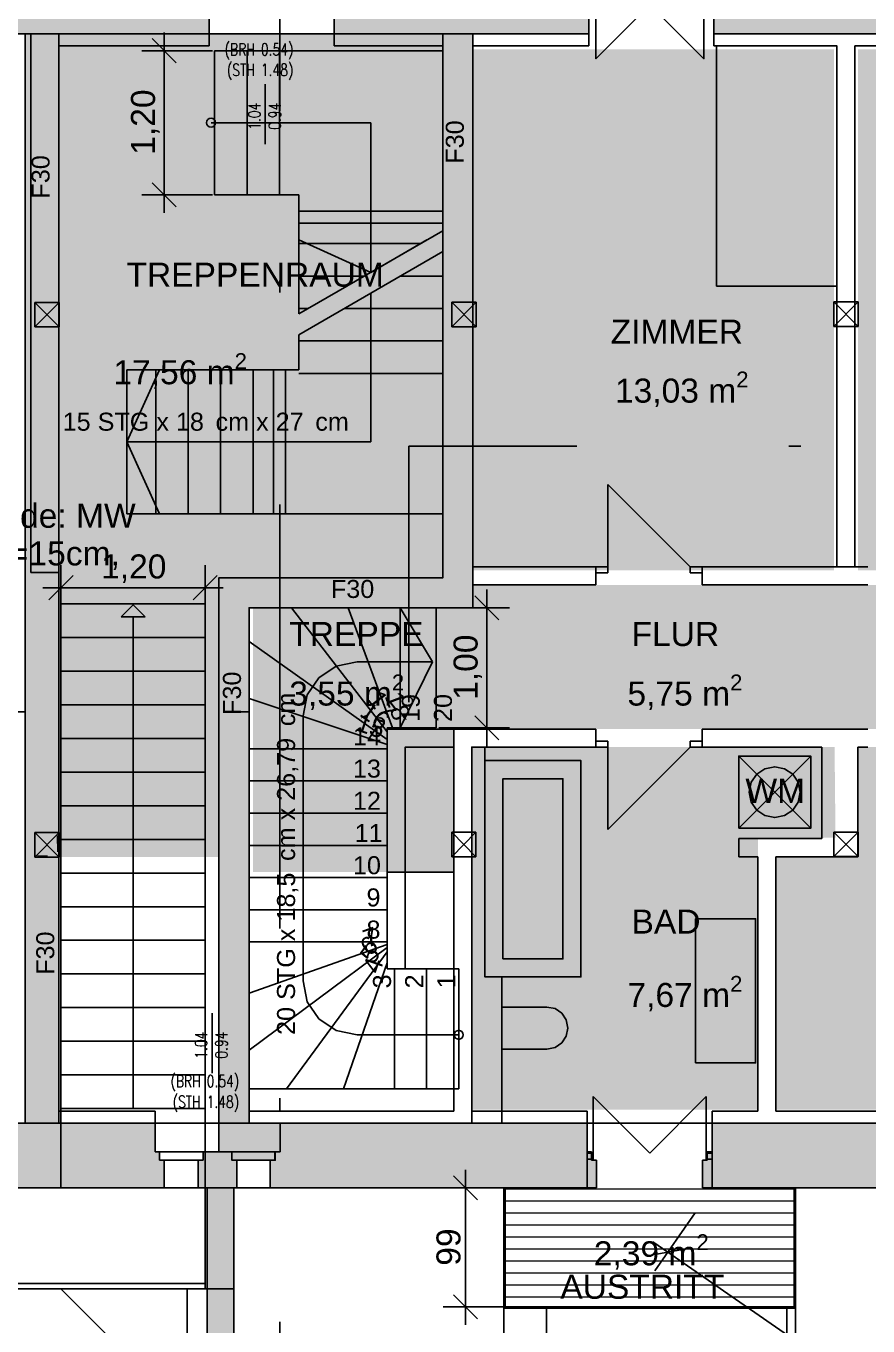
# Model space of a CAD drawing. Header units: centimetres. Extents: x 0 to 44.9, y 0 to 29.7.
# Drawn here: x 19.72 to 26.73, y 13.19 to 24.01 of the extents above; entities that cross this region are included whole.
import ezdxf
from ezdxf.xclip import XClip

# ---------------------------------------------------------------- set-up
doc = ezdxf.new("R2010")
doc.units = ezdxf.units.CM
doc.header["$MEASUREMENT"] = 0
doc.header["$XCLIPFRAME"] = 0
doc.set_wipeout_variables(frame=1)
for name, pattern in [('LINIE_9', [20, 5, -15]), ('Strichlinie_ eng', [0.23, 0.15, -0.08]), ('Strichpunktlinie', [0.670278, 0.352778, -0.176389, 0, -0.141111]), ('Wipeout_Contour', [100, 0, -100])]:
    doc.linetypes.add(name, pattern=pattern)
for name, color, linetype in [('A-Bemaßung 1_100', 7, 'Continuous'), ('A-Bemaßung 1_200', 7, 'Continuous'), ('A-Möblierung', 7, 'Continuous'), ('A-Räume NEU.Neu', 7, 'Continuous'), ('A-Schnittlinien.Marker', 7, 'Continuous'), ('A-Schraffuren', 7, 'Continuous'), ('A-Text', 7, 'Continuous'), ('A-Treppen', 7, 'Continuous'), ('FENSTERBEMAßUNG', 7, 'Continuous'), ('FENSTERRAHMEN', 7, 'Continuous'), ('FENSTERÖFFNUNG', 7, 'Continuous'), ('Layout-Zeichnung.Layout', 7, 'Continuous'), ('Neubau_A-Bemaßung 1_100', 7, 'Continuous'), ('Neubau_A-Decken Aufbau', 7, 'Continuous'), ('Neubau_A-Fenster Türen', 7, 'Continuous'), ('Neubau_A-Schraffuren', 7, 'Continuous'), ('Neubau_A-Treppen', 7, 'Continuous'), ('Neubau_A-Wand Aussen', 7, 'Continuous'), ('Neubau_A-Wand Innen', 7, 'Continuous'), ('Stütze', 7, 'Continuous'), ('Treppe_Rampe', 7, 'Continuous'), ('Wand', 7, 'Continuous')]:
    doc.layers.add(name, color=color, linetype=linetype)
doc.styles.add('ERSTELLTER_STIL_3', font='')
doc.styles.add('ERSTELLTER_STIL_5', font='RomanS.shx')
doc.styles.get('ERSTELLTER_STIL_3').set_extended_font_data('Arial')

# ---------------------------------------------------------------- blocks, each defined once
blk = doc.blocks.new('*X6')
at = {"layer": 'A-Räume NEU.Neu', "color": 143, "linetype": 'Continuous', "lineweight": 18, "ltscale": 10, "true_color": 0x89adcd}
for p, q in [((23.712, 14.336), (23.828, 14.336)), ((23.712, 14.336), (23.828, 14.336)), ((23.828, 14.336), (24.078, 14.336)), ((23.828, 14.336), (24.078, 14.336)), ((24.078, 14.336), (24.328, 14.336)), ((24.078, 14.336), (24.328, 14.336)), ((24.328, 14.336), (24.578, 14.336)), ((24.328, 14.336), (24.578, 14.336)), ((24.578, 14.336), (24.828, 14.336)), ((24.578, 14.336), (24.828, 14.336)), ((24.828, 14.336), (25.078, 14.336)), ((24.828, 14.336), (25.078, 14.336)), ((25.078, 14.336), (25.328, 14.336)), ((25.078, 14.336), (25.328, 14.336)), ((25.328, 14.336), (25.578, 14.336)), ((25.328, 14.336), (25.578, 14.336)), ((25.578, 14.336), (25.828, 14.336)), ((25.578, 14.336), (25.828, 14.336)), ((25.828, 14.336), (26.078, 14.336)), ((25.828, 14.336), (26.078, 14.336)), ((26.078, 14.336), (26.129, 14.336)), ((26.078, 14.336), (26.129, 14.336)), ((23.712, 14.236), (23.828, 14.236)), ((23.712, 14.236), (23.828, 14.236)), ((23.828, 14.236), (24.078, 14.236)), ((23.828, 14.236), (24.078, 14.236)), ((24.078, 14.236), (24.328, 14.236)), ((24.078, 14.236), (24.328, 14.236)), ((24.328, 14.236), (24.578, 14.236)), ((24.328, 14.236), (24.578, 14.236)), ((24.578, 14.236), (24.828, 14.236)), ((24.578, 14.236), (24.828, 14.236)), ((24.828, 14.236), (25.078, 14.236)), ((24.828, 14.236), (25.078, 14.236)), ((25.078, 14.236), (25.328, 14.236)), ((25.078, 14.236), (25.328, 14.236)), ((25.328, 14.236), (25.578, 14.236)), ((25.328, 14.236), (25.578, 14.236)), ((25.578, 14.236), (25.828, 14.236)), ((25.578, 14.236), (25.828, 14.236)), ((25.828, 14.236), (26.078, 14.236)), ((25.828, 14.236), (26.078, 14.236)), ((26.078, 14.236), (26.129, 14.236)), ((26.078, 14.236), (26.129, 14.236)), ((23.712, 14.136), (23.828, 14.136)), ((23.712, 14.136), (23.828, 14.136)), ((23.828, 14.136), (24.078, 14.136)), ((23.828, 14.136), (24.078, 14.136)), ((24.078, 14.136), (24.328, 14.136)), ((24.078, 14.136), (24.328, 14.136)), ((24.328, 14.136), (24.578, 14.136)), ((24.328, 14.136), (24.578, 14.136)), ((24.578, 14.136), (24.828, 14.136)), ((24.578, 14.136), (24.828, 14.136)), ((24.828, 14.136), (25.078, 14.136)), ((24.828, 14.136), (25.078, 14.136)), ((25.078, 14.136), (25.328, 14.136)), ((25.078, 14.136), (25.328, 14.136)), ((25.328, 14.136), (25.578, 14.136)), ((25.328, 14.136), (25.578, 14.136)), ((25.578, 14.136), (25.828, 14.136)), ((25.578, 14.136), (25.828, 14.136)), ((25.828, 14.136), (26.078, 14.136)), ((25.828, 14.136), (26.078, 14.136)), ((26.078, 14.136), (26.129, 14.136)), ((26.078, 14.136), (26.129, 14.136)), ((23.712, 14.036), (23.828, 14.036)), ((23.712, 14.036), (23.828, 14.036)), ((23.828, 14.036), (24.078, 14.036)), ((23.828, 14.036), (24.078, 14.036)), ((24.078, 14.036), (24.328, 14.036)), ((24.078, 14.036), (24.328, 14.036)), ((24.328, 14.036), (24.578, 14.036)), ((24.328, 14.036), (24.578, 14.036)), ((24.578, 14.036), (24.828, 14.036)), ((24.578, 14.036), (24.828, 14.036)), ((24.828, 14.036), (25.078, 14.036)), ((24.828, 14.036), (25.078, 14.036)), ((25.078, 14.036), (25.328, 14.036)), ((25.078, 14.036), (25.328, 14.036)), ((25.328, 14.036), (25.578, 14.036)), ((25.328, 14.036), (25.578, 14.036)), ((25.578, 14.036), (25.828, 14.036)), ((25.578, 14.036), (25.828, 14.036)), ((25.828, 14.036), (26.078, 14.036)), ((25.828, 14.036), (26.078, 14.036)), ((26.078, 14.036), (26.129, 14.036)), ((26.078, 14.036), (26.129, 14.036)), ((23.712, 13.936), (23.828, 13.936)), ((23.712, 13.936), (23.828, 13.936)), ((23.828, 13.936), (24.078, 13.936)), ((23.828, 13.936), (24.078, 13.936)), ((24.078, 13.936), (24.328, 13.936)), ((24.078, 13.936), (24.328, 13.936)), ((24.328, 13.936), (24.578, 13.936)), ((24.328, 13.936), (24.578, 13.936)), ((24.578, 13.936), (24.828, 13.936)), ((24.578, 13.936), (24.828, 13.936)), ((24.828, 13.936), (25.078, 13.936)), ((24.828, 13.936), (25.078, 13.936)), ((25.078, 13.936), (25.328, 13.936)), ((25.078, 13.936), (25.328, 13.936)), ((25.328, 13.936), (25.578, 13.936)), ((25.328, 13.936), (25.578, 13.936)), ((25.578, 13.936), (25.828, 13.936)), ((25.578, 13.936), (25.828, 13.936)), ((25.828, 13.936), (26.078, 13.936)), ((25.828, 13.936), (26.078, 13.936)), ((26.078, 13.936), (26.129, 13.936)), ((26.078, 13.936), (26.129, 13.936)), ((23.712, 13.836), (23.828, 13.836)), ((23.712, 13.836), (23.828, 13.836)), ((23.828, 13.836), (24.078, 13.836)), ((23.828, 13.836), (24.078, 13.836)), ((24.078, 13.836), (24.328, 13.836)), ((24.078, 13.836), (24.328, 13.836)), ((24.328, 13.836), (24.578, 13.836)), ((24.328, 13.836), (24.578, 13.836)), ((24.578, 13.836), (24.828, 13.836)), ((24.578, 13.836), (24.828, 13.836)), ((24.828, 13.836), (25.078, 13.836)), ((24.828, 13.836), (25.078, 13.836)), ((25.078, 13.836), (25.328, 13.836)), ((25.078, 13.836), (25.328, 13.836)), ((25.328, 13.836), (25.578, 13.836)), ((25.328, 13.836), (25.578, 13.836)), ((25.578, 13.836), (25.828, 13.836)), ((25.578, 13.836), (25.828, 13.836)), ((25.828, 13.836), (26.078, 13.836)), ((25.828, 13.836), (26.078, 13.836)), ((26.078, 13.836), (26.129, 13.836)), ((26.078, 13.836), (26.129, 13.836)), ((23.712, 13.736), (23.828, 13.736)), ((23.712, 13.736), (23.828, 13.736)), ((23.712, 13.636), (23.828, 13.636)), ((23.712, 13.636), (23.828, 13.636)), ((23.828, 13.736), (24.078, 13.736)), ((23.828, 13.736), (24.078, 13.736)), ((23.828, 13.636), (24.078, 13.636)), ((23.828, 13.636), (24.078, 13.636)), ((24.078, 13.736), (24.328, 13.736)), ((24.078, 13.736), (24.328, 13.736)), ((24.078, 13.636), (24.328, 13.636)), ((24.078, 13.636), (24.328, 13.636)), ((24.328, 13.736), (24.578, 13.736)), ((24.328, 13.736), (24.578, 13.736)), ((24.328, 13.636), (24.578, 13.636)), ((24.328, 13.636), (24.578, 13.636)), ((24.578, 13.736), (24.828, 13.736)), ((24.578, 13.736), (24.828, 13.736)), ((24.578, 13.636), (24.828, 13.636)), ((24.578, 13.636), (24.828, 13.636)), ((24.828, 13.736), (25.078, 13.736)), ((24.828, 13.736), (25.078, 13.736)), ((24.828, 13.636), (25.078, 13.636)), ((24.828, 13.636), (25.078, 13.636)), ((25.078, 13.736), (25.328, 13.736)), ((25.078, 13.736), (25.328, 13.736)), ((25.078, 13.636), (25.328, 13.636)), ((25.078, 13.636), (25.328, 13.636)), ((25.328, 13.736), (25.578, 13.736)), ((25.328, 13.736), (25.578, 13.736)), ((25.328, 13.636), (25.578, 13.636)), ((25.328, 13.636), (25.578, 13.636)), ((25.578, 13.736), (25.828, 13.736)), ((25.578, 13.736), (25.828, 13.736)), ((25.578, 13.636), (25.828, 13.636)), ((25.578, 13.636), (25.828, 13.636)), ((25.828, 13.736), (26.078, 13.736)), ((25.828, 13.736), (26.078, 13.736)), ((25.828, 13.636), (26.078, 13.636)), ((25.828, 13.636), (26.078, 13.636)), ((26.078, 13.736), (26.129, 13.736)), ((26.078, 13.736), (26.129, 13.736)), ((26.078, 13.636), (26.129, 13.636)), ((26.078, 13.636), (26.129, 13.636)), ((23.712, 13.536), (23.828, 13.536)), ((23.712, 13.536), (23.828, 13.536)), ((23.828, 13.536), (24.078, 13.536)), ((23.828, 13.536), (24.078, 13.536)), ((24.078, 13.536), (24.328, 13.536)), ((24.078, 13.536), (24.328, 13.536)), ((24.328, 13.536), (24.578, 13.536)), ((24.328, 13.536), (24.578, 13.536)), ((24.578, 13.536), (24.828, 13.536)), ((24.578, 13.536), (24.828, 13.536)), ((24.828, 13.536), (25.078, 13.536)), ((24.828, 13.536), (25.078, 13.536)), ((25.078, 13.536), (25.328, 13.536)), ((25.078, 13.536), (25.328, 13.536)), ((25.328, 13.536), (25.578, 13.536)), ((25.328, 13.536), (25.578, 13.536)), ((25.578, 13.536), (25.828, 13.536)), ((25.578, 13.536), (25.828, 13.536)), ((25.828, 13.536), (26.078, 13.536)), ((25.828, 13.536), (26.078, 13.536)), ((26.078, 13.536), (26.129, 13.536)), ((26.078, 13.536), (26.129, 13.536)), ((23.712, 13.436), (23.828, 13.436)), ((23.712, 13.436), (23.828, 13.436)), ((23.828, 13.436), (24.078, 13.436)), ((23.828, 13.436), (24.078, 13.436)), ((24.078, 13.436), (24.328, 13.436)), ((24.078, 13.436), (24.328, 13.436)), ((24.328, 13.436), (24.578, 13.436)), ((24.328, 13.436), (24.578, 13.436)), ((24.578, 13.436), (24.828, 13.436)), ((24.578, 13.436), (24.828, 13.436)), ((24.828, 13.436), (25.078, 13.436)), ((24.828, 13.436), (25.078, 13.436)), ((25.078, 13.436), (25.328, 13.436)), ((25.078, 13.436), (25.328, 13.436)), ((25.328, 13.436), (25.578, 13.436)), ((25.328, 13.436), (25.578, 13.436)), ((25.578, 13.436), (25.828, 13.436)), ((25.578, 13.436), (25.828, 13.436)), ((25.828, 13.436), (26.078, 13.436)), ((25.828, 13.436), (26.078, 13.436)), ((26.078, 13.436), (26.129, 13.436)), ((26.078, 13.436), (26.129, 13.436))]:
    blk.add_line(p, q, dxfattribs=at)
blk = doc.blocks.new('Zeichnung_2_1', base_point=(5.828, 14.236))
at = {"layer": 'A-Räume NEU.Neu', "linetype": 'Continuous', "lineweight": 0, "true_color": 0x2f2f2f}
blk.add_hatch(color=250, dxfattribs=at).paths.add_polyline_path([(23.195, 23.948), (19.998, 23.948), (19.998, 19.421), (19.998, 17.097), (21.331, 17.097), (21.331, 19.421), (23.195, 19.421)])
at = {"layer": 'A-Räume NEU.Neu', "linetype": 'Continuous', "lineweight": 0, "true_color": 0x393526}
for points in [[(23.445, 23.819), (23.445, 19.482), (26.45, 19.482), (26.45, 23.819)], [(26.65, 19.482), (29.885, 19.482), (29.885, 23.819), (26.65, 23.819)], [(23.445, 19.171), (23.157, 19.171), (23.157, 18.162), (27.996, 18.162), (27.996, 19.362), (23.445, 19.362)], [(28.146, 19.362), (28.146, 18.012), (26.656, 18.012), (26.656, 17.1), (25.967, 17.1), (25.967, 14.995), (29.943, 14.995), (29.943, 19.362)], [(21.613, 19.171), (21.613, 16.972), (23.285, 16.972), (23.285, 18.171), (23.157, 18.171), (23.157, 19.171)], [(23.435, 18.012), (23.435, 14.995), (25.808, 14.995), (25.817, 17.25), (26.463, 17.258), (26.455, 18.012)]]:
    blk.add_hatch(color=250, dxfattribs=at).paths.add_polyline_path(points)
at = {"layer": 'A-Schraffuren', "linetype": 'Continuous', "lineweight": 13}
for points in [[(21.327, 24.257), (21.327, 24.487), (19.101, 24.49), (19.101, 24.26), (19.141, 24.26), (19.141, 24.19), (19.183, 24.19), (19.183, 23.948), (21.25, 23.948), (21.25, 24.187), (21.287, 24.187), (21.287, 24.257)], [(22.208, 24.257), (22.248, 24.257), (22.248, 24.187), (22.29, 24.187), (22.29, 23.948), (24.41, 23.948), (24.41, 24.19), (24.446, 24.19), (24.446, 24.26), (24.486, 24.26), (24.486, 24.487), (22.208, 24.487)], [(27.689, 24.26), (27.689, 24.49), (25.368, 24.49), (25.368, 24.26), (25.408, 24.26), (25.408, 24.19), (25.45, 24.19), (25.45, 23.948), (27.612, 23.948), (27.612, 24.19), (27.649, 24.19), (27.649, 24.26)], [(19.044, 14.574), (19.044, 14.343), (20.876, 14.343), (20.876, 14.574), (20.836, 14.574), (20.836, 14.644), (20.799, 14.644), (20.799, 14.882), (19.126, 14.882), (19.126, 14.644), (19.084, 14.644), (19.084, 14.574)], [(24.473, 14.574), (24.433, 14.574), (24.433, 14.644), (24.397, 14.644), (24.397, 14.882), (21.839, 14.882), (21.839, 14.644), (21.8, 14.644), (21.8, 14.574), (21.757, 14.574), (21.757, 14.343), (24.473, 14.343)], [(26.001, 14.343), (26.001, 14.882), (25.437, 14.882), (25.437, 14.644), (25.395, 14.644), (25.395, 14.574), (25.355, 14.574), (25.355, 14.343)], [(26.001, 14.343), (27.011, 14.343), (27.011, 14.882), (26.001, 14.882)], [(21.479, 14.574), (21.439, 14.574), (21.439, 14.644), (21.199, 14.644), (21.199, 14.574), (21.159, 14.574), (21.159, 14.343), (21.479, 14.343)]]:
    blk.add_hatch(color=9, dxfattribs=at).paths.add_polyline_path(points)
at = {"layer": 'Neubau_A-Schraffuren', "linetype": 'Continuous', "lineweight": 13, "true_color": 0x9f9f9f}
for points in [[(19.718, 14.882), (19.998, 14.882), (19.998, 23.948), (19.718, 23.948)], [(23.195, 23.807), (23.195, 19.421), (21.331, 19.421), (21.331, 14.882), (21.581, 14.882), (21.581, 19.171), (23.445, 19.171), (23.445, 23.948), (23.195, 23.948)]]:
    blk.add_hatch(color=253, dxfattribs=at).paths.add_polyline_path(points)
at = {"layer": 'Neubau_A-Schraffuren', "linetype": 'Continuous', "lineweight": 13}
blk.add_hatch(color=9, dxfattribs=at).paths.add_polyline_path([(21.331, 14.644), (21.439, 14.644), (21.439, 14.574), (21.8, 14.574), (21.8, 14.644), (21.839, 14.644), (21.839, 14.882), (21.331, 14.882)])
at = {"layer": 'Neubau_A-Wand Aussen', "linetype": 'Continuous', "lineweight": 13}
blk.add_hatch(color=9, dxfattribs=at).paths.add_polyline_path([(21.456, 13.504), (21.456, 14.343), (21.216, 14.343), (21.216, 13.504)])
at = {"layer": 'Neubau_A-Wand Aussen', "linetype": 'Continuous', "lineweight": 18, "true_color": 0xefefef}
blk.add_hatch(color=7, dxfattribs=at).paths.add_polyline_path([(21.233, 10.503), (21.456, 10.503), (21.456, 13.504), (21.233, 13.504)])
at = {"layer": 'A-Bemaßung 1_100', "color": 7, "linetype": 'Continuous', "lineweight": 25, "ltscale": 10}
for p, q in [((20.876, 23.807), (20.876, 23.958)), ((21.276, 23.807), (20.688, 23.807)), ((20.976, 23.707), (20.776, 23.908)), ((20.876, 22.607), (20.876, 23.807)), ((20.776, 22.708), (20.976, 22.507)), ((21.276, 22.607), (20.688, 22.607)), ((20.876, 22.457), (20.876, 22.607)), ((20.016, 18.938), (20.016, 19.526)), ((21.216, 18.938), (21.216, 19.526)), ((20.116, 19.439), (19.916, 19.238)), ((21.116, 19.238), (21.316, 19.439)), ((19.865, 19.338), (20.016, 19.338)), ((20.016, 19.338), (21.216, 19.338)), ((21.216, 19.338), (21.366, 19.338)), ((23.661, 19.071), (23.46, 19.272)), ((23.561, 19.171), (23.561, 19.322)), ((23.748, 19.171), (23.161, 19.171)), ((23.561, 18.171), (23.561, 19.171)), ((23.46, 18.272), (23.661, 18.071)), ((23.748, 18.171), (23.161, 18.171)), ((23.561, 18.021), (23.561, 18.171)), ((23.484, 14.243), (23.284, 14.444)), ((23.384, 14.343), (23.384, 14.494)), ((23.384, 13.353), (23.384, 14.343)), ((23.284, 13.453), (23.484, 13.253)), ((23.384, 13.203), (23.384, 13.353))]:
    blk.add_line(p, q, dxfattribs=at)
at = {"layer": 'A-Möblierung', "color": 7, "linetype": 'Continuous', "lineweight": 25, "ltscale": 10, "flags": 128}
for points in [[(25.473, 21.848), (26.473, 21.848), (26.473, 23.848), (25.473, 23.848)], [(23.435, 14.882), (23.685, 14.882), (23.685, 16.099), (23.544, 16.099), (23.544, 18.012), (23.435, 18.012)], [(23.544, 17.899), (23.544, 16.099), (24.344, 16.099), (24.344, 17.899)], [(25.657, 17.337), (26.257, 17.337), (26.257, 17.937), (25.657, 17.937)], [(25.657, 17.337), (26.257, 17.337), (25.957, 17.637), (26.257, 17.937), (25.657, 17.937), (25.957, 17.637)], [(23.694, 16.249), (23.694, 17.749), (24.194, 17.749), (24.194, 16.249)], [(25.298, 15.384), (25.798, 15.384), (25.798, 16.584), (25.298, 16.584)]]:
    blk.add_lwpolyline(points, close=True, dxfattribs=at)
blk.add_lwpolyline([(23.685, 15.849), (24.06, 15.849, -1), (24.06, 15.499), (23.685, 15.499)], format="xyb", close=True, dxfattribs=at)
at = {"layer": 'A-Möblierung', "color": 7, "linetype": 'Continuous', "lineweight": 25, "ltscale": 10}
blk.add_circle((25.957, 17.637), 0.212, dxfattribs=at)
at = {"layer": 'A-Schnittlinien.Marker', "color": 7, "linetype": 'Strichpunktlinie', "lineweight": 25, "ltscale": 10, "flags": 128}
for points in [[(21.533, 10.004), (21.837, 10.004), (21.837, 28.571), (21.533, 28.571)], [(5.083, 20.802), (5.083, 20.516), (18.867, 20.516), (18.867, 18.304), (22.912, 18.304), (22.912, 20.516), (31.846, 20.516), (31.846, 20.802)]]:
    blk.add_lwpolyline(points, dxfattribs=at)
at = {"layer": 'A-Treppen', "color": 7, "linetype": 'Continuous', "lineweight": 25, "ltscale": 10, "flags": 128}
for points in [[(24.058, 10.503), (24.058, 14.343), (21.456, 14.343), (21.456, 10.503)], [(29.623, 14.343), (26.058, 14.343), (26.058, 12.343), (26.058, 10.503), (29.585, 10.503)]]:
    blk.add_lwpolyline(points, close=True, dxfattribs=at)
at = {"layer": 'FENSTERBEMAßUNG', "color": 7, "linetype": 'Continuous', "lineweight": 25, "ltscale": 10}
for p, q in [((21.716, 23.528), (21.716, 23.028)), ((21.273, 15.798), (21.273, 15.298))]:
    blk.add_line(p, q, dxfattribs=at)
at = {"layer": 'FENSTERRAHMEN', "color": 7, "linetype": 'Continuous', "lineweight": 25, "ltscale": 10}
for p, q in [((20.836, 14.644), (21.199, 14.644)), ((21.439, 14.644), (21.797, 14.644)), ((21.159, 14.574), (20.876, 14.574)), ((21.757, 14.574), (21.479, 14.574))]:
    blk.add_line(p, q, dxfattribs=at)
at = {"layer": 'FENSTERÖFFNUNG', "color": 7, "linetype": 'Continuous', "lineweight": 25, "ltscale": 10}
for p, q in [((21.25, 23.948), (22.29, 23.948)), ((20.799, 14.882), (21.839, 14.882)), ((24.397, 14.882), (25.437, 14.882)), ((20.876, 14.343), (21.159, 14.343)), ((21.479, 14.343), (21.757, 14.343))]:
    blk.add_line(p, q, dxfattribs=at)
at = {"layer": 'Neubau_A-Decken Aufbau', "color": 7, "linetype": 'Continuous', "lineweight": 25, "ltscale": 10}
blk.add_line((23.285, 16.972), (22.731, 16.972), dxfattribs=at)
at = {"layer": 'Neubau_A-Fenster Türen', "color": 7, "linetype": 'Continuous', "lineweight": 25, "ltscale": 10, "flags": 128}
blk.add_lwpolyline([(25.368, 24.19), (25.368, 23.74), (24.918, 24.19), (24.468, 23.74), (24.468, 24.19)], dxfattribs=at)
at = {"layer": 'Neubau_A-Schraffuren', "color": 7, "linetype": 'Continuous', "lineweight": 25, "ltscale": 10, "flags": 128}
for points in [[(19.718, 14.882), (19.998, 14.882), (19.998, 23.948), (19.718, 23.948)], [(23.195, 23.807), (23.195, 23.948), (23.445, 23.948), (23.445, 19.171), (21.581, 19.171), (21.581, 14.882), (21.331, 14.882), (21.331, 19.421), (23.195, 19.421)], [(21.331, 14.644), (21.331, 14.882), (21.839, 14.882), (21.839, 14.644), (21.8, 14.644), (21.8, 14.574), (21.439, 14.574), (21.439, 14.644)]]:
    blk.add_lwpolyline(points, close=True, dxfattribs=at)
at = {"layer": 'Neubau_A-Treppen', "color": 7, "linetype": 'Continuous', "lineweight": 25, "ltscale": 10}
for p, q in [((21.295, 23.807), (21.295, 22.607)), ((21.805, 23.807), (21.295, 23.807)), ((23.195, 23.807), (21.805, 23.807)), ((23.195, 22.502), (23.195, 23.807)), ((21.265, 23.207), (21.535, 23.207)), ((21.535, 23.207), (21.805, 23.207)), ((21.805, 23.207), (22.595, 23.207)), ((22.595, 23.207), (22.595, 22.502)), ((21.295, 22.607), (21.805, 22.607)), ((21.805, 22.607), (21.995, 22.607)), ((21.995, 22.607), (21.995, 22.502)), ((21.995, 22.502), (21.995, 21.616)), ((22.595, 22.502), (22.595, 21.962)), ((23.195, 22.309), (23.195, 22.502)), ((23.195, 22.309), (21.995, 21.616)), ((21.995, 22.232), (22.595, 21.962)), ((22.595, 21.962), (23.062, 22.232)), ((23.195, 22.136), (21.995, 21.443)), ((20.616, 19.195), (20.516, 19.095)), ((20.616, 19.195), (20.716, 19.095)), ((21.581, 19.171), (21.581, 18.891)), ((21.935, 19.171), (21.581, 19.171)), ((22.731, 18.139), (21.935, 19.171)), ((21.935, 19.171), (22.731, 18.139)), ((22.405, 19.171), (21.935, 19.171)), ((22.776, 18.171), (22.405, 19.171)), ((22.405, 19.171), (22.776, 18.171)), ((22.84, 19.171), (22.405, 19.171)), ((22.84, 18.171), (22.84, 19.171)), ((22.84, 19.171), (22.84, 18.171)), ((23.108, 19.171), (22.84, 19.171)), ((23.108, 18.721), (22.84, 19.171)), ((23.138, 19.171), (23.108, 19.171)), ((23.138, 18.171), (23.138, 19.171)), ((20.716, 19.095), (20.516, 19.095)), ((20.616, 15.004), (20.616, 19.095)), ((22.731, 18.075), (21.581, 18.891)), ((21.581, 18.891), (21.581, 18.415)), ((21.581, 18.891), (22.731, 18.075)), ((22.481, 18.721), (22.84, 18.721)), ((22.84, 18.721), (23.108, 18.721)), ((22.84, 18.171), (23.108, 18.721)), ((22.731, 18.034), (21.581, 18.415)), ((21.581, 18.415), (21.581, 17.998)), ((21.581, 18.415), (22.731, 18.034)), ((22.031, 16.068), (22.031, 18.271)), ((22.731, 18.139), (22.731, 18.171)), ((22.731, 18.171), (22.776, 18.171)), ((22.731, 18.075), (22.731, 18.139)), ((22.731, 18.034), (22.731, 18.075)), ((22.776, 18.171), (22.84, 18.171)), ((22.84, 18.171), (23.108, 18.171)), ((23.108, 18.171), (23.138, 18.171)), ((22.731, 17.998), (21.581, 17.998)), ((21.581, 17.998), (21.581, 17.73)), ((21.581, 17.998), (22.731, 17.998)), ((22.731, 17.998), (22.731, 18.034)), ((22.731, 17.73), (22.731, 17.998)), ((22.731, 17.73), (21.581, 17.73)), ((21.581, 17.73), (21.581, 17.462)), ((21.581, 17.73), (22.731, 17.73)), ((22.731, 17.462), (22.731, 17.73)), ((22.731, 17.462), (21.581, 17.462)), ((21.581, 17.462), (21.581, 17.194)), ((21.581, 17.462), (22.731, 17.462)), ((22.731, 17.194), (22.731, 17.462)), ((22.731, 17.194), (21.581, 17.194)), ((21.581, 17.194), (21.581, 16.926)), ((21.581, 17.194), (22.731, 17.194)), ((22.731, 16.926), (22.731, 17.194)), ((22.731, 16.926), (21.581, 16.926)), ((21.581, 16.926), (21.581, 16.658)), ((21.581, 16.926), (22.731, 16.926)), ((22.731, 16.658), (22.731, 16.926)), ((22.731, 16.658), (21.581, 16.658)), ((21.581, 16.658), (21.581, 16.39)), ((21.581, 16.658), (22.731, 16.658)), ((22.731, 16.39), (22.731, 16.658)), ((22.731, 16.39), (21.581, 16.39)), ((21.581, 16.39), (21.581, 15.963)), ((21.581, 16.39), (22.731, 16.39)), ((22.731, 16.369), (21.581, 15.963)), ((21.581, 15.963), (22.731, 16.369)), ((22.731, 16.345), (21.581, 15.491)), ((21.581, 15.491), (22.731, 16.345)), ((22.731, 16.369), (22.731, 16.39)), ((22.731, 16.345), (22.731, 16.369)), ((22.731, 16.308), (22.731, 16.345)), ((22.731, 16.308), (21.894, 15.168)), ((21.894, 15.168), (22.731, 16.308)), ((22.731, 16.216), (22.731, 16.308)), ((22.731, 16.216), (22.367, 15.168)), ((22.367, 15.168), (22.731, 16.216)), ((22.731, 16.168), (22.731, 16.216)), ((22.791, 16.168), (22.731, 16.168)), ((22.791, 16.168), (22.791, 15.168)), ((23.059, 16.168), (22.791, 16.168)), ((22.791, 15.168), (22.791, 16.168)), ((23.327, 16.168), (23.059, 16.168)), ((23.059, 16.168), (23.059, 15.168)), ((23.059, 15.168), (23.059, 16.168)), ((23.327, 15.168), (23.327, 16.168)), ((21.581, 15.963), (21.581, 15.491)), ((23.059, 15.618), (22.481, 15.618)), ((23.327, 15.618), (23.059, 15.618)), ((21.581, 15.491), (21.581, 15.168)), ((21.581, 15.168), (21.894, 15.168)), ((21.894, 15.168), (22.367, 15.168)), ((22.367, 15.168), (22.791, 15.168)), ((22.791, 15.168), (23.059, 15.168)), ((23.059, 15.168), (23.327, 15.168))]:
    blk.add_line(p, q, dxfattribs=at)
at = {"layer": 'Neubau_A-Treppen', "color": 7, "linetype": 'Strichlinie_ eng', "lineweight": 25, "ltscale": 10}
for p, q in [((21.295, 23.807), (21.295, 22.607)), ((21.295, 22.607), (21.295, 23.807)), ((21.565, 23.807), (21.565, 22.607)), ((21.835, 23.807), (21.835, 22.607)), ((21.835, 23.807), (21.835, 22.607)), ((21.835, 23.807), (21.835, 22.607)), ((23.195, 22.472), (21.995, 22.472)), ((23.195, 22.472), (21.995, 22.472)), ((23.195, 22.472), (21.995, 22.472)), ((23.195, 22.372), (21.995, 22.372)), ((23.01, 22.202), (21.995, 22.202)), ((23.195, 21.152), (23.195, 22.136)), ((22.543, 21.932), (21.995, 21.932)), ((23.195, 21.932), (22.843, 21.932)), ((22.595, 21.789), (22.595, 21.152)), ((22.075, 21.662), (21.995, 21.662)), ((23.195, 21.662), (22.375, 21.662)), ((21.995, 21.443), (21.995, 21.152)), ((23.195, 21.392), (21.995, 21.392)), ((20.565, 21.152), (20.565, 19.952)), ((21.915, 21.152), (20.565, 21.152)), ((20.835, 21.152), (20.565, 20.552)), ((20.805, 19.952), (20.805, 21.152)), ((21.075, 19.952), (21.075, 21.152)), ((21.345, 19.952), (21.345, 21.152)), ((21.615, 19.952), (21.615, 21.152)), ((21.785, 19.952), (21.785, 21.152)), ((21.885, 19.952), (21.885, 21.152)), ((21.885, 19.952), (21.885, 21.152)), ((21.885, 19.952), (21.885, 21.152)), ((21.995, 21.152), (21.915, 21.152)), ((23.195, 21.122), (21.995, 21.122)), ((23.195, 21.122), (21.995, 21.122)), ((23.195, 21.122), (21.995, 21.122)), ((22.595, 21.152), (22.595, 20.552)), ((23.195, 19.952), (23.195, 21.152)), ((20.835, 20.552), (20.565, 20.552)), ((20.565, 20.552), (20.835, 19.952)), ((21.915, 20.552), (20.835, 20.552)), ((22.595, 20.552), (21.915, 20.552)), ((20.565, 19.952), (21.915, 19.952)), ((21.915, 19.952), (23.195, 19.952))]:
    blk.add_line(p, q, dxfattribs=at)
at = {"layer": 'Neubau_A-Treppen', "color": 7, "linetype": 'Continuous', "lineweight": 25, "ltscale": 10, "flags": 128}
for points in [[(21.265, 23.17, 1), (21.265, 23.245, 1)], [(23.327, 15.655, 1), (23.327, 15.58, 1)]]:
    blk.add_lwpolyline(points, format="xyb", close=True, dxfattribs=at)
for points in [[(20.016, 18.924), (21.216, 18.924), (21.216, 19.204), (20.016, 19.204)], [(20.016, 18.644), (21.216, 18.644), (21.216, 18.924), (20.016, 18.924)], [(20.016, 18.364), (21.216, 18.364), (21.216, 18.644), (20.016, 18.644)], [(20.016, 18.084), (21.216, 18.084), (21.216, 18.364), (20.016, 18.364)], [(20.016, 17.804), (21.216, 17.804), (21.216, 18.084), (20.016, 18.084)], [(20.016, 17.524), (21.216, 17.524), (21.216, 17.804), (20.016, 17.804)], [(20.016, 17.244), (21.216, 17.244), (21.216, 17.524), (20.016, 17.524)], [(20.016, 16.964), (21.216, 16.964), (21.216, 17.244), (20.016, 17.244)], [(20.016, 16.684), (21.216, 16.684), (21.216, 16.964), (20.016, 16.964)], [(22.881, 16.972), (22.731, 16.972), (22.731, 16.168), (22.881, 16.168)], [(20.016, 16.404), (21.216, 16.404), (21.216, 16.684), (20.016, 16.684)], [(20.016, 16.124), (21.216, 16.124), (21.216, 16.404), (20.016, 16.404)], [(20.016, 15.844), (21.216, 15.844), (21.216, 16.124), (20.016, 16.124)], [(20.016, 15.564), (21.216, 15.564), (21.216, 15.844), (20.016, 15.844)], [(20.016, 15.284), (21.216, 15.284), (21.216, 15.564), (20.016, 15.564)], [(20.016, 15.004), (21.216, 15.004), (21.216, 15.284), (20.016, 15.284)], [(21.233, 11.343), (19.59, 11.343), (19.59, 14.343), (20.016, 14.343), (20.016, 15.004), (21.216, 15.004), (21.216, 14.343), (21.233, 14.343)]]:
    blk.add_lwpolyline(points, close=True, dxfattribs=at)
blk.add_lwpolyline([(22.881, 16.972), (22.881, 18.012), (23.285, 18.012), (23.285, 18.162), (22.731, 18.162), (22.731, 16.972)], dxfattribs=at)
at = {"layer": 'Neubau_A-Treppen', "color": 7, "linetype": 'Continuous', "lineweight": 25, "ltscale": 10}
for centre, start, end in [((22.481, 18.271), 90, 180), ((22.481, 16.068), 180, 270)]:
    blk.add_arc(centre, 0.45, start, end, dxfattribs=at)
at = {"layer": 'Neubau_A-Wand Aussen', "color": 7, "linetype": 'Continuous', "lineweight": 25, "ltscale": 10}
for p, q in [((24.445, 14.633), (24.445, 15.104)), ((24.916, 14.633), (24.445, 15.104)), ((24.916, 14.633), (25.387, 15.104)), ((25.387, 14.633), (25.387, 15.104)), ((24.395, 14.633), (24.395, 14.882)), ((24.395, 14.633), (24.395, 14.882)), ((25.437, 14.633), (25.437, 14.882)), ((25.437, 14.633), (25.437, 14.882)), ((24.395, 14.583), (24.395, 14.633)), ((24.445, 14.633), (24.395, 14.633)), ((24.395, 14.633), (24.395, 14.583)), ((24.395, 14.583), (24.395, 14.633)), ((24.395, 14.583), (24.395, 14.633)), ((24.445, 14.593), (24.445, 14.633)), ((25.387, 14.593), (25.387, 14.633)), ((25.387, 14.633), (25.437, 14.633)), ((25.437, 14.583), (25.437, 14.633)), ((25.437, 14.633), (25.437, 14.583)), ((25.437, 14.583), (25.437, 14.633)), ((25.437, 14.583), (25.437, 14.633)), ((24.395, 14.343), (24.395, 14.583)), ((24.395, 14.583), (24.445, 14.583)), ((24.395, 14.343), (24.395, 14.583)), ((24.445, 14.583), (24.445, 14.593)), ((25.387, 14.583), (25.387, 14.593)), ((25.437, 14.583), (25.387, 14.583)), ((25.437, 14.343), (25.437, 14.583)), ((25.437, 14.343), (25.437, 14.583))]:
    blk.add_line(p, q, dxfattribs=at)
at = {"layer": 'Neubau_A-Wand Aussen', "color": 7, "linetype": 'Continuous', "lineweight": 25, "ltscale": 10, "flags": 128}
blk.add_lwpolyline([(19.633, 14.343), (19.633, 13.547), (21.216, 13.547), (21.216, 13.504), (19.59, 13.504), (19.59, 14.343)], dxfattribs=at)
for points in [[(21.456, 13.504), (21.456, 14.343), (21.216, 14.343), (21.216, 13.504)], [(21.066, 13.504), (21.066, 12.454), (20.016, 13.504)], [(21.233, 10.503), (21.233, 13.504), (21.456, 13.504), (21.456, 10.503)]]:
    blk.add_lwpolyline(points, close=True, dxfattribs=at)
at = {"layer": 'Neubau_A-Wand Innen', "color": 7, "linetype": 'Continuous', "lineweight": 25, "ltscale": 10}
for p, q in [((24.569, 19.512), (24.569, 20.197)), ((25.254, 19.512), (24.569, 20.197)), ((24.469, 19.512), (24.469, 19.462)), ((24.469, 19.512), (24.569, 19.512)), ((24.469, 19.462), (24.469, 19.512)), ((24.469, 19.512), (24.469, 19.462)), ((24.469, 19.512), (24.469, 19.462)), ((24.569, 19.512), (24.569, 19.462)), ((25.254, 19.462), (25.254, 19.512)), ((25.254, 19.512), (25.354, 19.512)), ((25.354, 19.512), (25.354, 19.462)), ((25.354, 19.512), (25.354, 19.462)), ((25.354, 19.512), (25.354, 19.462)), ((25.354, 19.512), (25.354, 19.462)), ((24.469, 19.462), (24.469, 19.362)), ((24.569, 19.462), (24.469, 19.462)), ((24.469, 19.462), (24.469, 19.362)), ((25.354, 19.462), (25.254, 19.462)), ((25.354, 19.462), (25.354, 19.362)), ((25.354, 19.462), (25.354, 19.362)), ((24.469, 18.062), (24.469, 18.162)), ((24.469, 18.062), (24.469, 18.162)), ((25.354, 18.062), (25.354, 18.162)), ((25.354, 18.062), (25.354, 18.162)), ((24.469, 18.012), (24.469, 18.062)), ((24.569, 18.062), (24.469, 18.062)), ((24.469, 18.062), (24.469, 18.012)), ((24.469, 18.012), (24.469, 18.062)), ((24.469, 18.012), (24.469, 18.062)), ((24.469, 18.012), (24.569, 18.012)), ((24.569, 18.012), (24.569, 18.062)), ((24.569, 18.012), (24.569, 17.327)), ((25.254, 18.012), (24.569, 17.327)), ((25.354, 18.062), (25.254, 18.062)), ((25.254, 18.062), (25.254, 18.012)), ((25.254, 18.012), (25.354, 18.012)), ((25.354, 18.012), (25.354, 18.062)), ((25.354, 18.012), (25.354, 18.062)), ((25.354, 18.012), (25.354, 18.062)), ((25.354, 18.012), (25.354, 18.062))]:
    blk.add_line(p, q, dxfattribs=at)
at = {"layer": 'Neubau_A-Wand Innen', "color": 7, "linetype": 'Continuous', "lineweight": 25, "ltscale": 10, "flags": 128}
for points in [[(21.25, 23.948), (19.998, 23.948)], [(19.998, 23.948), (19.998, 23.848)], [(21.25, 23.848), (21.25, 23.948)], [(24.41, 23.948), (22.29, 23.948)], [(22.29, 23.948), (22.29, 23.848)], [(24.41, 23.848), (24.41, 23.948)], [(27.612, 23.948), (25.45, 23.948)], [(25.45, 23.948), (25.45, 23.848)], [(19.998, 23.848), (21.25, 23.848)], [(22.29, 23.848), (23.195, 23.848)], [(23.195, 23.848), (23.195, 19.421)], [(23.445, 19.512), (23.445, 23.848)], [(23.445, 23.848), (24.41, 23.848)], [(25.45, 23.848), (26.473, 23.848)], [(26.473, 23.848), (26.473, 19.512)], [(26.623, 19.512), (26.623, 23.848)], [(26.623, 23.848), (27.612, 23.848)], [(24.469, 19.512), (23.445, 19.512)], [(26.733, 19.512), (25.354, 19.512)], [(26.473, 19.512), (26.623, 19.512)], [(21.331, 19.421), (21.331, 19.171)], [(23.195, 19.421), (21.331, 19.421)], [(23.445, 19.171), (23.445, 19.362)], [(23.445, 19.362), (24.469, 19.362)], [(25.354, 19.362), (26.733, 19.362)], [(21.331, 19.171), (21.331, 14.982)], [(21.581, 19.171), (23.445, 19.171)], [(21.581, 14.982), (21.581, 19.171)], [(23.285, 18.162), (23.435, 18.162)], [(23.285, 18.162), (23.285, 14.982)], [(24.469, 18.162), (23.435, 18.162)], [(26.733, 18.162), (25.354, 18.162)], [(23.435, 14.982), (23.435, 18.012)], [(23.435, 18.012), (24.469, 18.012)], [(25.354, 18.012), (26.35, 18.012)], [(26.35, 18.012), (26.35, 17.25)], [(26.65, 17.1), (26.65, 18.012)], [(26.65, 18.012), (26.733, 18.012)], [(26.35, 17.25), (25.657, 17.25)], [(25.657, 17.1), (25.657, 17.25)], [(25.657, 17.1), (25.817, 17.1)], [(25.817, 17.1), (25.817, 14.982)], [(25.967, 14.982), (25.967, 17.1)], [(25.967, 17.1), (26.35, 17.1)], [(26.65, 17.1), (26.35, 17.1)], [(20.799, 14.982), (19.998, 14.982)], [(19.998, 14.982), (19.998, 14.882)], [(20.799, 14.882), (20.799, 14.982)], [(21.331, 14.882), (21.331, 14.982)], [(23.285, 14.982), (21.581, 14.982)], [(24.397, 14.982), (23.435, 14.982)], [(24.397, 14.882), (24.397, 14.982)], [(25.817, 14.982), (25.437, 14.982)], [(25.437, 14.982), (25.437, 14.882)], [(27.579, 14.982), (25.967, 14.982)], [(19.998, 14.882), (20.799, 14.882)], [(21.331, 14.882), (24.397, 14.882)], [(25.437, 14.882), (27.579, 14.882)]]:
    blk.add_lwpolyline(points, dxfattribs=at)
at = {"layer": 'Stütze', "color": 7, "linetype": 'Continuous', "lineweight": 25, "ltscale": 10}
for p, q in [((19.799, 21.508), (20, 21.712)), ((20, 21.508), (19.799, 21.712)), ((19.799, 21.712), (20, 21.712)), ((19.799, 21.712), (19.799, 21.508)), ((20, 21.712), (20, 21.508)), ((23.269, 21.51), (23.471, 21.714)), ((23.471, 21.51), (23.269, 21.714)), ((23.269, 21.714), (23.471, 21.714)), ((23.269, 21.714), (23.269, 21.51)), ((23.471, 21.714), (23.471, 21.51)), ((26.45, 21.512), (26.652, 21.716)), ((26.652, 21.512), (26.45, 21.716)), ((26.45, 21.716), (26.652, 21.716)), ((26.45, 21.716), (26.45, 21.512)), ((26.652, 21.716), (26.652, 21.512)), ((19.799, 21.508), (20, 21.508)), ((23.269, 21.51), (23.471, 21.51)), ((26.45, 21.512), (26.652, 21.512)), ((19.798, 17.097), (20, 17.301)), ((20, 17.097), (19.798, 17.301)), ((19.798, 17.301), (20, 17.301)), ((19.798, 17.301), (19.798, 17.097)), ((20, 17.301), (20, 17.097)), ((23.269, 17.099), (23.47, 17.303)), ((23.47, 17.099), (23.269, 17.303)), ((23.269, 17.303), (23.47, 17.303)), ((23.269, 17.303), (23.269, 17.099)), ((23.47, 17.303), (23.47, 17.099)), ((26.45, 17.101), (26.652, 17.305)), ((26.652, 17.101), (26.45, 17.305)), ((26.45, 17.305), (26.652, 17.305)), ((26.45, 17.305), (26.45, 17.101)), ((26.652, 17.305), (26.652, 17.101)), ((19.798, 17.097), (20, 17.097)), ((23.269, 17.099), (23.47, 17.099)), ((26.45, 17.101), (26.652, 17.101))]:
    blk.add_line(p, q, dxfattribs=at)
at = {"layer": 'Treppe_Rampe', "color": 7, "linetype": 'Continuous', "lineweight": 25, "ltscale": 10}
for p, q in [((19.765, 23.948), (19.765, 19.465)), ((19.998, 19.465), (19.765, 19.465)), ((19.998, 16.008), (19.998, 19.465))]:
    blk.add_line(p, q, dxfattribs=at)
at = {"layer": 'Wand', "color": 7, "linetype": 'Continuous', "lineweight": 25, "ltscale": 10}
for p, q in [((21.25, 23.948), (21.25, 24.187)), ((22.29, 23.948), (22.29, 24.187)), ((24.41, 23.948), (24.41, 24.19)), ((25.45, 23.948), (25.45, 24.19)), ((19.183, 23.948), (21.25, 23.948)), ((22.29, 23.948), (24.41, 23.948)), ((25.45, 23.948), (27.612, 23.948)), ((19.989, 17.141), (19.987, 17.277)), ((19.904, 17.105), (19.821, 17.105)), ((19.126, 14.882), (20.799, 14.882)), ((20.799, 14.882), (20.799, 14.644)), ((21.839, 14.882), (24.397, 14.882)), ((21.839, 14.882), (21.839, 14.644)), ((24.397, 14.882), (24.397, 14.644)), ((25.437, 14.882), (27.579, 14.882)), ((25.437, 14.882), (25.437, 14.644)), ((20.836, 14.644), (20.799, 14.644)), ((20.836, 14.574), (20.836, 14.644)), ((21.439, 14.644), (21.199, 14.644)), ((21.199, 14.574), (21.199, 14.644)), ((21.439, 14.574), (21.439, 14.644)), ((21.797, 14.644), (21.839, 14.644)), ((21.797, 14.574), (21.797, 14.644)), ((24.433, 14.644), (24.397, 14.644)), ((24.433, 14.574), (24.433, 14.644)), ((25.395, 14.644), (25.437, 14.644)), ((25.395, 14.574), (25.395, 14.644)), ((20.876, 14.574), (20.836, 14.574)), ((20.876, 14.343), (20.876, 14.574)), ((21.159, 14.574), (21.199, 14.574)), ((21.159, 14.343), (21.159, 14.574)), ((21.479, 14.574), (21.439, 14.574)), ((21.479, 14.343), (21.479, 14.574)), ((21.797, 14.574), (21.757, 14.574)), ((21.757, 14.343), (21.757, 14.574)), ((24.473, 14.574), (24.433, 14.574)), ((25.395, 14.574), (25.355, 14.574)), ((19.044, 14.343), (20.876, 14.343)), ((21.159, 14.343), (21.479, 14.343))]:
    blk.add_line(p, q, dxfattribs=at)
at = {"layer": 'Wand', "color": 7, "linetype": 'LINIE_9', "lineweight": 25, "ltscale": 10}
blk.add_line((19.998, 14.882), (19.998, 16.008), dxfattribs=at)
at = {"color": 7, "linetype": 'Continuous', "lineweight": 25, "insert": (17.998, 20.351), "char_height": 0.2, "width": 3.03556, "attachment_point": 1, "line_spacing_factor": 0.940897, "style": 'ERSTELLTER_STIL_3'}
blk.add_mtext('\\A1;{\\pql;\\fArial|b0|i0|c0|p38;tragende \\fArial|b0|i0|c0|p38;Bestandswände: MW neuer Putz d=15cm, F90}', dxfattribs=at)
at = {"layer": 'A-Bemaßung 1_100', "color": 7, "linetype": 'Continuous', "lineweight": 25, "char_height": 0.2, "attachment_point": 7, "rotation": 90, "style": 'ERSTELLTER_STIL_3'}
for s, insert, width in [('\\A1;{\\pql;\\fArial|b0|i0|c0|p38;1,20}', (20.836, 22.941), 0.53212), ('\\A1;{\\pql;\\fArial|b0|i0|c0|p38;1,00}', (23.521, 18.405), 0.53212), ('\\A1;{\\pql;\\fArial|b0|i0|c0|p38;99}', (23.344, 13.696), 0.30354)]:
    blk.add_mtext(s, dxfattribs=dict(at, insert=insert, width=width))
at = {"layer": 'A-Bemaßung 1_100', "color": 7, "linetype": 'Continuous', "lineweight": 25, "insert": (20.35, 19.378), "char_height": 0.2, "width": 0.53212, "attachment_point": 7, "style": 'ERSTELLTER_STIL_3'}
blk.add_mtext('\\A1;{\\pql;\\fArial|b0|i0|c0|p38;1,20}', dxfattribs=at)
at = {"layer": 'A-Räume NEU.Neu', "color": 7, "linetype": 'Continuous', "lineweight": 25, "char_height": 0.2, "style": 'ERSTELLTER_STIL_3'}
for s, insert, attachment_point in [('\\A1;{\\pql;\\fArial|b0|i0|c0|p38;TREPPENRAUM}', (20.561, 22.043), 1), ('\\A1;{\\pql;\\fArial|b0|i0|c0|p38;ZIMMER}', (24.591, 21.569), 1), ('\\A1;{\\pql;\\fArial|b0|i0|c0|p38;17,56 m\\fArial|b0|i0|c0|p38;\\A1{\\H.66x;\\S2^  ;}}', (20.452, 20.973), 7), ('\\A1;{\\pql;\\fArial|b0|i0|c0|p38;13,03 m\\fArial|b0|i0|c0|p38;\\A1{\\H.66x;\\S2^  ;}}', (24.627, 20.82), 7), ('\\A1;{\\pql;\\fArial|b0|i0|c0|p38;TREPPE}', (21.916, 19.053), 1), ('\\A1;{\\pql;\\fArial|b0|i0|c0|p38;FLUR}', (24.765, 19.053), 1), ('\\A1;{\\pql;\\fArial|b0|i0|c0|p38;3,55 m\\fArial|b0|i0|c0|p38;\\A1{\\H.66x;\\S2^  ;}}', (21.916, 18.299), 7), ('\\A1;{\\pql;\\fArial|b0|i0|c0|p38;5,75 m\\fArial|b0|i0|c0|p38;\\A1{\\H.66x;\\S2^  ;}}', (24.731, 18.299), 7), ('\\A1;{\\pql;\\fArial|b0|i0|c0|p38;WM}', (25.713, 17.648), 4), ('\\A1;{\\pql;\\fArial|b0|i0|c0|p38;BAD}', (24.765, 16.66), 1), ('\\A1;{\\pql;\\fArial|b0|i0|c0|p38;7,67 m\\fArial|b0|i0|c0|p38;\\A1{\\H.66x;\\S2^  ;}}', (24.731, 15.791), 7)]:
    blk.add_mtext(s, dxfattribs=dict(at, insert=insert, attachment_point=attachment_point))
at = {"layer": 'A-Text', "color": 7, "linetype": 'Continuous', "lineweight": 25, "char_height": 0.15, "attachment_point": 2, "rotation": 90, "style": 'ERSTELLTER_STIL_3'}
for insert in [(23.219, 23.047), (19.771, 22.757), (21.364, 18.46), (19.81, 16.297)]:
    blk.add_mtext('\\A1;{\\pqc;\\pt0.125;\\fArial|b0|i0|c0|p38;F\\fArial|b0|i0|c0|p38;30}', dxfattribs=dict(at, insert=insert))
at = {"layer": 'A-Text', "color": 7, "linetype": 'Continuous', "lineweight": 25, "insert": (22.443, 19.403), "char_height": 0.15, "attachment_point": 2, "style": 'ERSTELLTER_STIL_3'}
blk.add_mtext('\\A1;{\\pqc;\\pt0.125;\\fArial|b0|i0|c0|p38;F\\fArial|b0|i0|c0|p38;30}', dxfattribs=at)
at = {"layer": 'A-Treppen', "color": 7, "linetype": 'Continuous', "lineweight": 25, "char_height": 0.15, "style": 'ERSTELLTER_STIL_3'}
for s, insert, attachment_point in [('\\A1;{\\pqc;\\pt0,0.1;\\fArial|b0|i0|c0|p38;15 STG x \\fArial|b0|i0|c0|p38;18\\fArial|b0|i0|c0|p38;\\A1{\\H.66x;\\S^  ;}\\fArial|b0|i0|c0|p38; cm\\fArial|b0|i0|c0|p38; x \\fArial|b0|i0|c0|p38;27\\fArial|b0|i0|c0|p38;\\A1{\\H.66x;\\S^  ;}\\fArial|b0|i0|c0|p38; cm\\fArial|b0|i0|c0|p38;\\fArial|b0|i0|c0|p38;\\fArial|b0|i0|c0|p38;\\A1{\\H.66x;\\S^  ;}\\fArial|b0|i0|c0|p38;}', (21.24, 20.601), 8), ('\\A1;{\\pql;\\fArial|b0|i0|c0|p38;14}', (22.446, 18.101), 4), ('\\A1;{\\pql;\\fArial|b0|i0|c0|p38;13}', (22.446, 17.832), 4), ('\\A1;{\\pql;\\fArial|b0|i0|c0|p38;12}', (22.446, 17.565), 4), ('\\A1;{\\pql;\\fArial|b0|i0|c0|p38;11}', (22.461, 17.297), 4), ('\\A1;{\\pql;\\fArial|b0|i0|c0|p38;10}', (22.446, 17.028), 4), ('\\A1;{\\pql;\\fArial|b0|i0|c0|p38;9}', (22.559, 16.76), 4), ('\\A1;{\\pql;\\fArial|b0|i0|c0|p38;8}', (22.559, 16.492), 4)]:
    blk.add_mtext(s, dxfattribs=dict(at, insert=insert, attachment_point=attachment_point))
for s, insert, attachment_point, rotation in [('\\A1;{\\pqc;\\pt0,0.1;\\fArial|b0|i0|c0|p38;20 STG x \\fArial|b0|i0|c0|p38;18,5\\fArial|b0|i0|c0|p38;\\A1{\\H.66x;\\S^  ;}\\fArial|b0|i0|c0|p38; cm\\fArial|b0|i0|c0|p38; x \\fArial|b0|i0|c0|p38;26,79\\fArial|b0|i0|c0|p38;\\A1{\\H.66x;\\S^  ;}\\fArial|b0|i0|c0|p38; cm\\fArial|b0|i0|c0|p38;\\fArial|b0|i0|c0|p38;\\fArial|b0|i0|c0|p38;\\A1{\\H.66x;\\S^  ;}\\fArial|b0|i0|c0|p38;}', (22.008, 17.06), 8, 90), ('\\A1;{\\pql;\\fArial|b0|i0|c0|p38;17}', (22.62, 18.453), 4, 307.6221), ('\\A1;{\\pql;\\fArial|b0|i0|c0|p38;18}', (22.777, 18.463), 4, 290.3159), ('\\A1;{\\pql;\\fArial|b0|i0|c0|p38;19}', (22.928, 18.221), 4, 90), ('\\A1;{\\pql;\\fArial|b0|i0|c0|p38;20}', (23.196, 18.221), 4, 90), ('\\A1;{\\pql;\\fArial|b0|i0|c0|p38;16}', (22.535, 18.339), 4, 324.6499), ('\\A1;{\\pql;\\fArial|b0|i0|c0|p38;15}', (22.483, 18.224), 4, 341.6778), ('\\A1;{\\pql;\\fArial|b0|i0|c0|p38;6}', (22.533, 16.325), 4, 36.6043), ('\\A1;{\\pql;\\fArial|b0|i0|c0|p38;7}', (22.538, 16.411), 4, 19.4083), ('\\A1;{\\pql;\\fArial|b0|i0|c0|p38;5}', (22.554, 16.24), 4, 53.7085), ('\\A1;{\\pql;\\fArial|b0|i0|c0|p38;4}', (22.595, 16.141), 4, 70.8672), ('\\A1;{\\pql;\\fArial|b0|i0|c0|p38;3}', (22.689, 16.004), 4, 90), ('\\A1;{\\pql;\\fArial|b0|i0|c0|p38;2}', (22.956, 16.004), 4, 90), ('\\A1;{\\pql;\\fArial|b0|i0|c0|p38;1}', (23.224, 16.004), 4, 90)]:
    blk.add_mtext(s, dxfattribs=dict(at, insert=insert, attachment_point=attachment_point, rotation=rotation))
at = {"layer": 'FENSTERBEMAßUNG', "color": 7, "linetype": 'Continuous', "lineweight": 25, "char_height": 0.1, "style": 'ERSTELLTER_STIL_5'}
for s, insert, attachment_point in [('\\A1;{\\W0.750000x;\\pql;\\FRomanS.shx;(BRH 0.54)}', (21.378, 23.735), 7), ('\\A1;{\\W0.750000x;\\pql;\\FRomanS.shx;(STH 1.48)}', (21.397, 23.697), 1), ('\\A1;{\\W0.750000x;\\pql;\\FRomanS.shx;(BRH 0.54)}', (20.927, 15.149), 7), ('\\A1;{\\W0.750000x;\\pql;\\FRomanS.shx;(STH 1.48)}', (20.946, 15.11), 1)]:
    blk.add_mtext(s, dxfattribs=dict(at, insert=insert, attachment_point=attachment_point))
at = {"layer": 'FENSTERBEMAßUNG', "color": 7, "linetype": 'Continuous', "lineweight": 25, "char_height": 0.1, "rotation": 90, "style": 'ERSTELLTER_STIL_5'}
for s, insert, attachment_point in [('\\A1;{\\W0.750000x;\\pql;\\FRomanS.shx;1.04}', (21.676, 23.149), 7), ('\\A1;{\\W0.750000x;\\pql;\\FRomanS.shx;0.94}', (21.745, 23.149), 1), ('\\A1;{\\W0.750000x;\\pql;\\FRomanS.shx;1.04}', (21.232, 15.419), 7), ('\\A1;{\\W0.750000x;\\pql;\\FRomanS.shx;0.94}', (21.301, 15.419), 1)]:
    blk.add_mtext(s, dxfattribs=dict(at, insert=insert, attachment_point=attachment_point))
at = {"color": 254, "linetype": 'Wipeout_Contour', "lineweight": 0, "ltscale": 114.041766}
blk.add_wipeout([(23.712, 13.353), (26.129, 13.353), (26.129, 14.343), (23.712, 14.343)], dxfattribs=at).dxf.layer = 'A-Räume NEU.Neu'
at = {"layer": 'Neubau_A-Schraffuren', "linetype": 'Continuous', "lineweight": 0, "true_color": 0x373737}
blk.add_hatch(color=250, dxfattribs=at).paths.add_polyline_path([(23.702, 13.343), (23.712, 13.343), (23.712, 14.343), (23.702, 14.343)])
at = {"layer": 'A-Bemaßung 1_100', "color": 7, "linetype": 'Continuous', "lineweight": 25, "ltscale": 10}
for p, q in [((23.784, 14.343), (23.196, 14.343)), ((23.784, 13.353), (23.196, 13.353))]:
    blk.add_line(p, q, dxfattribs=at)
at = {"layer": 'Neubau_A-Bemaßung 1_100', "color": 7, "linetype": 'Continuous', "lineweight": 25, "ltscale": 10}
blk.add_line((23.702, 12.718), (23.702, 13.406), dxfattribs=at)
at = {"layer": 'Neubau_A-Schraffuren', "color": 7, "linetype": 'Continuous', "lineweight": 25, "ltscale": 10, "flags": 128}
blk.add_lwpolyline([(23.702, 13.343), (23.712, 13.343), (23.712, 14.343), (23.702, 14.343)], close=True, dxfattribs=at)
at = {"layer": 'Wand', "color": 7, "linetype": 'Continuous', "lineweight": 25, "ltscale": 10}
for p, q in [((24.473, 14.343), (24.473, 14.574)), ((25.355, 14.343), (25.355, 14.574)), ((21.757, 14.343), (24.473, 14.343)), ((25.355, 14.343), (27.656, 14.343))]:
    blk.add_line(p, q, dxfattribs=at)
at = {"color": 254, "linetype": 'Wipeout_Contour', "lineweight": 0, "ltscale": 114.46794}
blk.add_wipeout([(23.845, 13.353), (26.271, 13.353), (26.271, 14.286), (23.845, 14.286)], dxfattribs=at).dxf.layer = 'A-Räume NEU.Neu'
at = {"layer": 'Neubau_A-Schraffuren', "linetype": 'Continuous', "lineweight": 0, "true_color": 0x373737}
for points in [[(26.119, 13.343), (26.129, 13.343), (26.129, 14.343), (26.119, 14.343)], [(26.129, 13.343), (26.129, 13.353), (23.702, 13.353), (23.702, 13.343)]]:
    blk.add_hatch(color=250, dxfattribs=at).paths.add_polyline_path(points)
at = {"layer": 'A-Bemaßung 1_200', "color": 7, "linetype": 'Continuous', "lineweight": 25, "ltscale": 10}
for p, q in [((24.96, 13.654), (25.294, 14.137)), ((24.943, 13.894), (25.067, 13.808)), ((25.206, 13.834), (24.928, 13.783)), ((25.067, 13.808), (29.223, 10.935))]:
    blk.add_line(p, q, dxfattribs=at)
at = {"layer": 'Neubau_A-Bemaßung 1_100', "color": 7, "linetype": 'Continuous', "lineweight": 25, "ltscale": 10}
blk.add_line((26.129, 12.718), (26.129, 13.406), dxfattribs=at)
at = {"layer": 'Neubau_A-Schraffuren', "color": 7, "linetype": 'Continuous', "lineweight": 25, "ltscale": 10, "flags": 128}
for points in [[(26.119, 13.343), (26.129, 13.343), (26.129, 14.343), (26.119, 14.343)], [(26.129, 13.343), (26.129, 13.353), (23.702, 13.353), (23.702, 13.343)]]:
    blk.add_lwpolyline(points, close=True, dxfattribs=at)
at = {"color": 7, "linetype": 'Continuous', "lineweight": 13, "ltscale": 10}
blk.add_blockref('*X6', (0, 0), dxfattribs=at)
at = {"layer": 'A-Räume NEU.Neu', "color": 7, "linetype": 'Continuous', "lineweight": 25, "char_height": 0.2, "style": 'ERSTELLTER_STIL_3'}
for s, insert, attachment_point in [('\\A1;{\\pql;\\fArial|b0|i0|c0|p38;2,39 m\\fArial|b0|i0|c0|p38;\\A1{\\H.66x;\\S2^  ;}}', (24.451, 13.641), 7), ('\\A1;{\\pql;\\fArial|b0|i0|c0|p38;AUSTRITT}', (24.172, 13.621), 1)]:
    blk.add_mtext(s, dxfattribs=dict(at, insert=insert, attachment_point=attachment_point))

msp = doc.modelspace()

# ---------------------------------------------------------------- block references
at = {"layer": 'Layout-Zeichnung.Layout', "color": 7, "linetype": 'Continuous', "lineweight": 13, "ltscale": 10}
ref = msp.add_blockref('Zeichnung_2_1', (5.828, 14.236), dxfattribs=at)
XClip(ref).set_block_clipping_path([(2.0016751041, 6.1420898048), (31.8145969295, 6.1420898048), (31.8145969295, 13.7749383334), (35.6, 13.7749383334), (35.6, 28.8042202536), (2.0016751041, 28.8042202536)])

doc.saveas('drawing.dxf')
